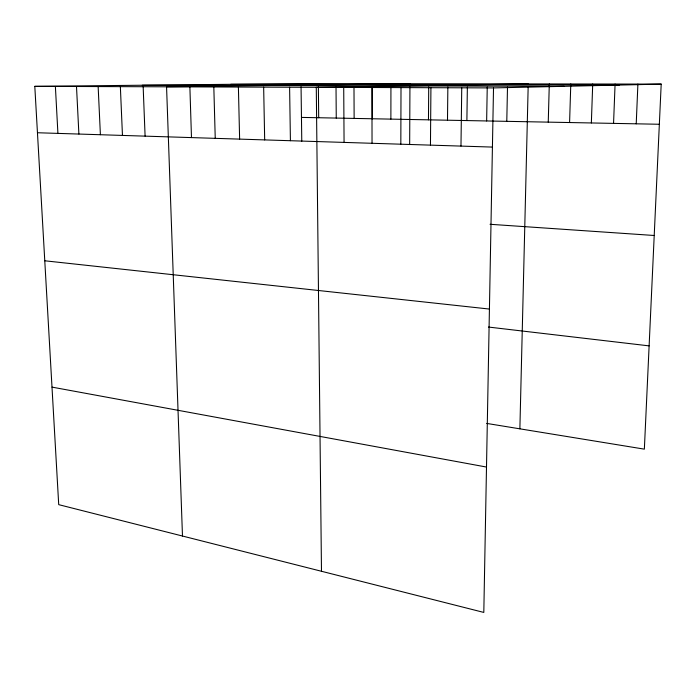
<?xml version="1.0" encoding="UTF-8"?>
<svg xmlns="http://www.w3.org/2000/svg" width="696" height="696" viewBox="0 0 696 696"><rect width="100%" height="100%" fill="white"/><g stroke="black" fill="none" stroke-linecap="round" stroke-linejoin="round"><path stroke-width="1.04" d="M390.882 119.12L390.935 86.93M400.826 144.194L401.009 87.6M409.666 144.611L409.935 86.983M428.466 119.834L428.719 86.948M430.459 145.125L430.928 87.696M447.493 120.199L447.859 87.009M460.978 146.09L461.744 87.8M466.885 120.573L467.364 87.061M486.643 120.956L487.243 87.035M661.2 84.112L493.516 87.913L483.807 612.428L58.716 504.652L34.8 86.356L301.011 83.572L661.2 84.112L644.357 449.146L486.678 423.412M506.784 121.339L507.497 87.096M519.877 428.832L528.151 87.157M548.248 122.131L549.301 83.946M569.589 122.539L570.79 83.972M591.356 122.957L592.714 84.007M613.559 123.383L615.081 84.042M636.222 123.818L637.901 84.077M528.229 83.912L316.28 87.313L321.482 571.268M409.944 83.737L166.561 86.8L182.482 536.024M230.802 84.312L619.31 85.06M142.288 85.234L564.195 86.313M34.8 86.356L493.516 87.913M301.464 117.406L659.347 124.262M37.453 132.745L492.42 147.082M490.054 224.286L654.214 235.492M44.77 260.782L489.418 309.059M488.453 327.05L649.124 345.877M52 387.115L486.495 467.051M55.384 86.426L57.916 133.388M76.499 86.495L78.892 134.05M98.145 86.565L100.398 134.728M120.356 86.643L122.461 135.424M143.159 86.722L145.099 136.138M189.877 86.878L191.478 137.599M213.82 86.965L215.238 138.347M238.397 87.043L239.624 139.113M263.654 87.13L264.68 139.905M289.606 87.218L290.415 140.714M301.055 86.748L301.777 141.21M318.376 86.8L318.698 117.737M336.02 86.861L336.255 118.076M343.72 87.4L344.068 142.41M353.986 86.913L354.134 118.416M372.29 86.869L372.334 118.764M371.951 87.496L372.038 143.289"/></g></svg>
